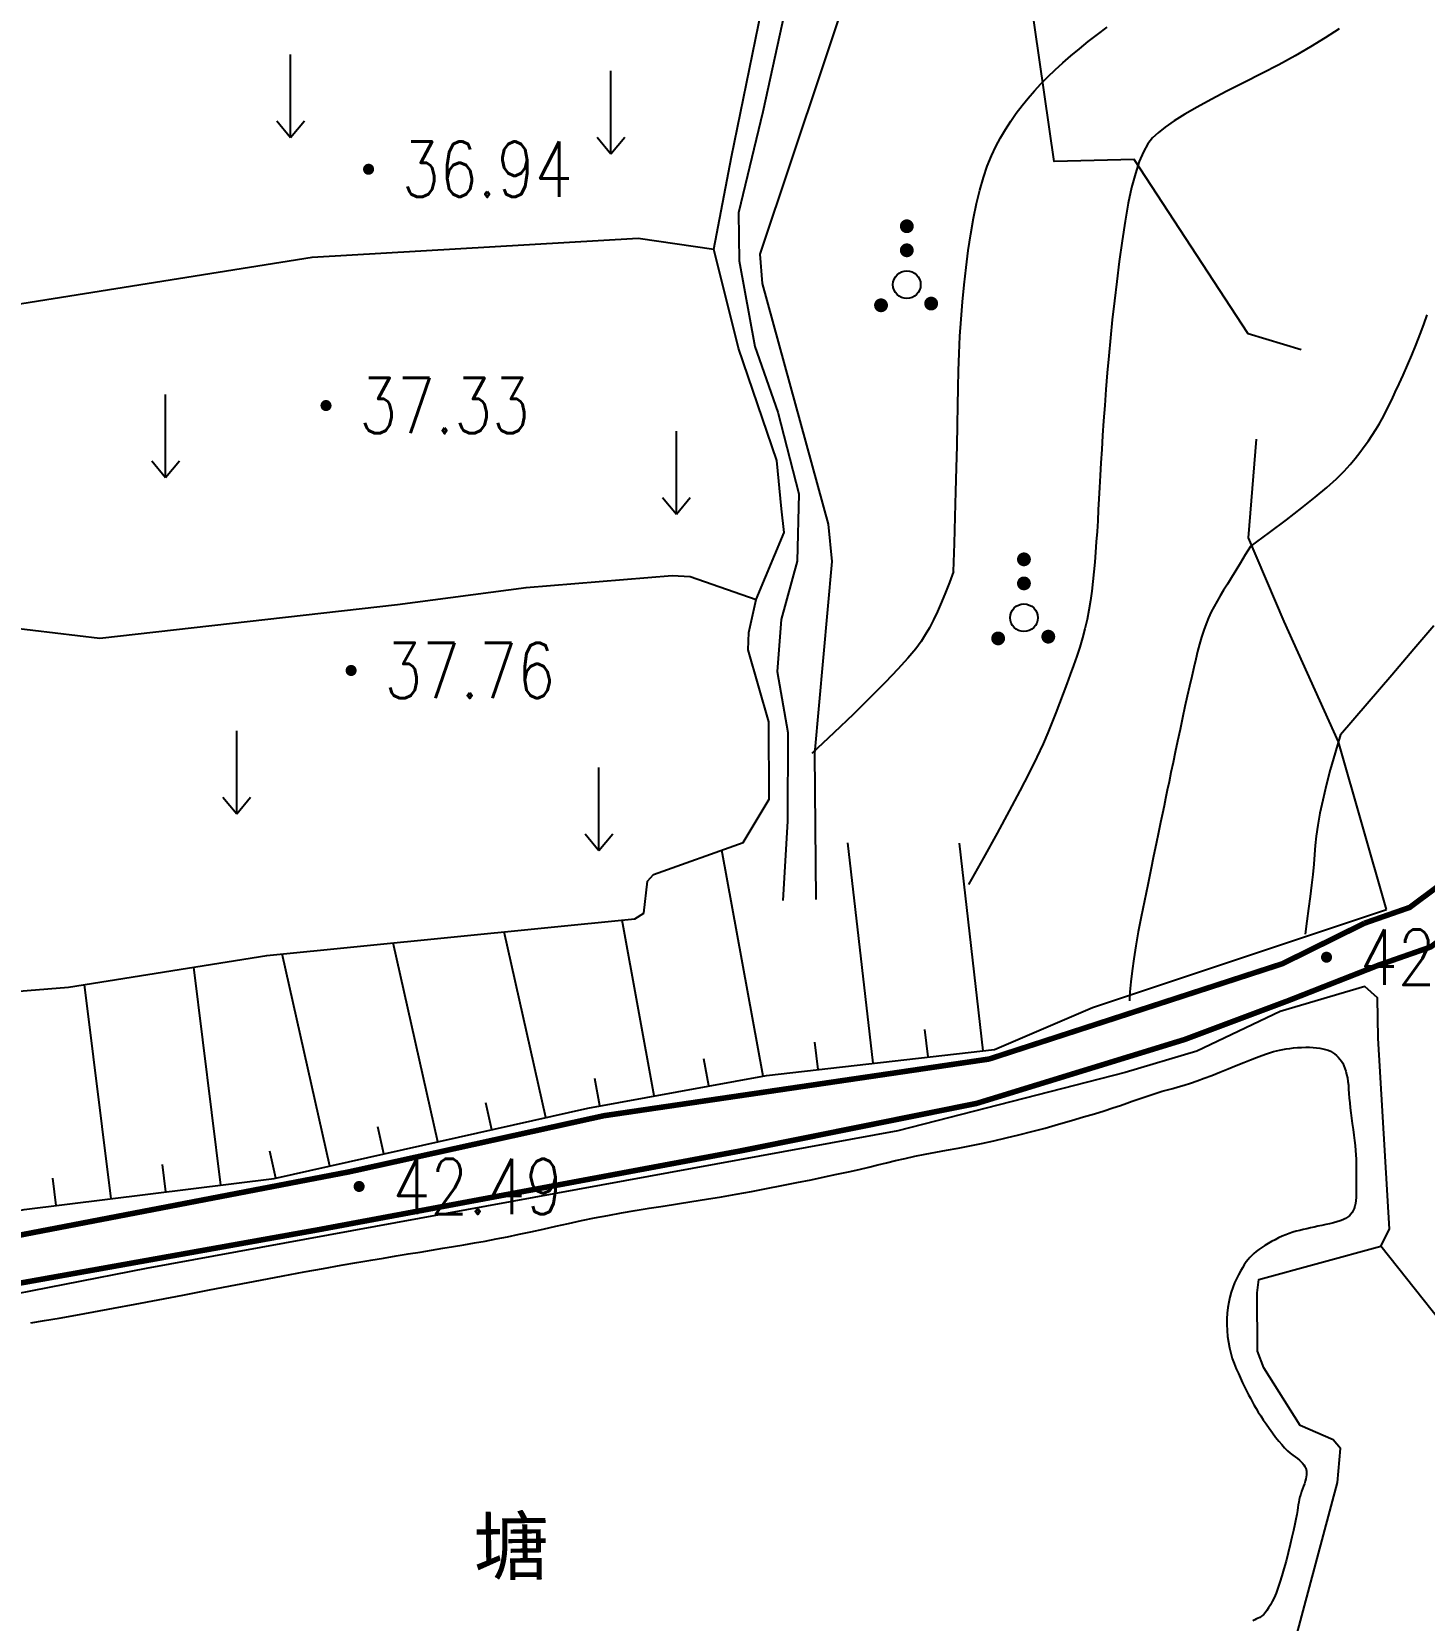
# Model space of a CAD drawing. Extents: x 39624947 to 39626627, y 3418539 to 3418836.
# Drawn here: x 39625638.2 to 39625688.5, y 3418723.9 to 3418781.3 of the extents above; entities that cross this region are included whole.
import ezdxf
from ezdxf.enums import TextEntityAlignment as Align

# ---------------------------------------------------------------- set-up
doc = ezdxf.new("R2010")
doc.units = 0
doc.layers.get('0').update_dxf_attribs({"linetype": 'CONTINUOUS'})
for name, color, linetype in [('DLSS', 4, 'CONTINUOUS'), ('GCD', 7, 'CONTINUOUS'), ('PUB_WALL', 9, 'CONTINUOUS')]:
    doc.layers.add(name, color=color, linetype=linetype)
doc.styles.add('HZ', font='rs.shx', dxfattribs={"width": 0.8, "bigfont": 'hztxt.shx'})
doc.styles.add('等线体', font='simhei.ttf')

# ---------------------------------------------------------------- blocks, each defined once
blk = doc.blocks.new('GC160')
at = {"const_width": 0.25}
for points in [[(1.584, 3.353, 1), (1.834, 3.353, 1)], [(1.584, 2.484, 1), (1.834, 2.484, 1)], [(0.652, 0.496, 1), (0.902, 0.496, 1)], [(2.464, 0.558, 1), (2.714, 0.558, 1)]]:
    blk.add_lwpolyline(points, format="xyb", close=True, dxfattribs=at)
blk.add_circle((1.709, 1.242), 0.5)
blk = doc.blocks.new('GC120')
for p, q in [((0, 0), (0, 3)), ((-0.5, 0.6), (0, 0)), ((0, 0), (0.5, 0.6))]:
    blk.add_line(p, q)
blk = doc.blocks.new('GC200')
at = {"linetype": 'Continuous', "const_width": 0.2, "flags": 128}
blk.add_lwpolyline([(-0.1, 0, 1), (0.1, 0, 1)], format="xyb", close=True, dxfattribs=at)
blk = doc.blocks.new('111133333777777')
at = {"layer": 'PUB_WALL', "color": 252, "ltscale": 0.01}
for p, q in [((39623444.869, 3418736.263, 51.487), (39623443.961, 3418744.23, 51.487)), ((39623448.844, 3418736.716, 51.487), (39623447.988, 3418744.223, 51.487)), ((39623440.896, 3418735.801, 51.487), (39623439.404, 3418743.964, 51.487)), ((39623436.962, 3418735.082, 51.487), (39623435.8, 3418741.432, 51.487)), ((39623433.039, 3418734.301, 51.487), (39623431.531, 3418741.008, 51.487)), ((39623425.234, 3418732.546, 51.487), (39623423.51, 3418740.212, 51.487)), ((39623429.137, 3418733.423, 51.487), (39623427.521, 3418740.61, 51.487)), ((39623421.299, 3418731.856, 51.487), (39623420.322, 3418739.738, 51.487)), ((39623417.329, 3418731.363, 51.487), (39623416.369, 3418739.108, 51.487)), ((39623446.856, 3418736.49, 51.487), (39623446.743, 3418737.483, 51.487)), ((39623442.882, 3418736.037, 51.487), (39623442.769, 3418737.03, 51.487)), ((39623438.929, 3418735.442, 51.487), (39623438.749, 3418736.425, 51.487)), ((39623434.994, 3418734.722, 51.487), (39623434.814, 3418735.706, 51.487)), ((39623431.088, 3418733.862, 51.487), (39623430.869, 3418734.838, 51.487)), ((39623427.185, 3418732.985, 51.487), (39623426.966, 3418733.96, 51.487)), ((39623423.283, 3418732.107, 51.487), (39623423.064, 3418733.083, 51.487)), ((39623415.345, 3418731.117, 51.487), (39623415.222, 3418732.11, 51.487)), ((39623419.314, 3418731.609, 51.487), (39623419.191, 3418732.602, 51.487))]:
    blk.add_line(p, q, dxfattribs=at)
for points, elevation in [([(39623461.761, 3418748.149), (39623462.727, 3418749.271), (39623463.613, 3418750.3), (39623464.417, 3418751.238), (39623465.141, 3418752.082)], 42), ([(39623408.304, 3418738.965), (39623411.295, 3418738.646), (39623415.793, 3418739.016), (39623422.955, 3418740.157), (39623436.26, 3418741.478), (39623436.587, 3418741.685), (39623436.719, 3418742.844), (39623436.939, 3418743.09), (39623440.175, 3418744.237), (39623441.114, 3418745.813), (39623441.103, 3418748.602), (39623440.351, 3418751.206), (39623440.378, 3418751.828), (39623440.648, 3418753.025), (39623441.652, 3418755.444), (39623441.563, 3418756.305), (39623441.393, 3418758.047), (39623440.001, 3418762.107), (39623439.109, 3418765.688), (39623439.754, 3418769.029), (39623441.161, 3418775.932)], 51.487), ([(39623441.671, 3418774.233), (39623440.886, 3418770.65), (39623440.01, 3418767.009), (39623440.031, 3418765.266), (39623440.601, 3418762.175), (39623441.423, 3418759.8), (39623442.185, 3418756.849), (39623442.123, 3418754.41), (39623441.549, 3418752.298), (39623441.408, 3418750.428), (39623441.787, 3418748.222), (39623441.776, 3418745.008), (39623441.61, 3418742.143)], 51.487), ([(39623447.778, 3418754.039), (39623447.81, 3418755.054), (39623447.838, 3418756.016), (39623447.864, 3418756.925), (39623447.886, 3418757.782), (39623447.905, 3418758.586), (39623447.921, 3418759.338), (39623447.933, 3418760.037), (39623447.942, 3418760.683), (39623447.955, 3418761.303), (39623447.977, 3418761.923), (39623448.009, 3418762.543), (39623448.05, 3418763.163), (39623448.101, 3418763.783), (39623448.161, 3418764.404), (39623448.231, 3418765.024), (39623448.311, 3418765.645), (39623448.4, 3418766.247), (39623448.5, 3418766.811), (39623448.609, 3418767.337), (39623448.729, 3418767.826), (39623448.859, 3418768.277), (39623448.998, 3418768.69), (39623449.148, 3418769.065), (39623449.308, 3418769.402), (39623449.478, 3418769.716), (39623449.658, 3418770.021), (39623449.847, 3418770.318), (39623450.046, 3418770.605), (39623450.254, 3418770.884), (39623450.472, 3418771.154), (39623450.699, 3418771.415), (39623450.937, 3418771.667), (39623451.186, 3418771.916), (39623451.449, 3418772.167), (39623451.727, 3418772.42), (39623452.019, 3418772.675), (39623452.326, 3418772.932), (39623452.647, 3418773.191), (39623452.982, 3418773.452), (39623453.331, 3418773.716)], 39), ([(39623461.714, 3418773.658), (39623461.212, 3418773.332), (39623460.682, 3418773.007), (39623460.124, 3418772.682), (39623459.537, 3418772.358), (39623458.923, 3418772.035), (39623458.28, 3418771.711), (39623457.654, 3418771.398), (39623457.088, 3418771.102), (39623456.583, 3418770.825), (39623456.138, 3418770.565), (39623455.754, 3418770.324), (39623455.431, 3418770.101), (39623455.168, 3418769.897), (39623454.966, 3418769.71), (39623454.798, 3418769.497), (39623454.639, 3418769.211), (39623454.489, 3418768.854), (39623454.348, 3418768.425), (39623454.215, 3418767.924), (39623454.09, 3418767.351), (39623453.975, 3418766.706), (39623453.868, 3418765.989), (39623453.769, 3418765.246), (39623453.677, 3418764.524), (39623453.593, 3418763.822), (39623453.516, 3418763.14), (39623453.447, 3418762.479), (39623453.385, 3418761.839), (39623453.33, 3418761.219), (39623453.283, 3418760.619), (39623453.241, 3418760.041), (39623453.201, 3418759.487), (39623453.165, 3418758.956), (39623453.132, 3418758.45), (39623453.102, 3418757.967), (39623453.075, 3418757.507), (39623453.051, 3418757.071), (39623453.03, 3418756.659), (39623453.01, 3418756.263), (39623452.988, 3418755.873), (39623452.964, 3418755.489), (39623452.938, 3418755.112), (39623452.91, 3418754.742), (39623452.881, 3418754.379), (39623452.849, 3418754.022), (39623452.816, 3418753.672), (39623452.777, 3418753.327), (39623452.729, 3418752.984), (39623452.67, 3418752.643), (39623452.602, 3418752.305), (39623452.523, 3418751.969), (39623452.435, 3418751.635), (39623452.337, 3418751.304), (39623452.23, 3418750.975), (39623452.115, 3418750.645), (39623451.996, 3418750.311), (39623451.872, 3418749.972), (39623451.744, 3418749.628), (39623451.612, 3418749.281), (39623451.476, 3418748.929), (39623451.335, 3418748.572), (39623451.19, 3418748.211), (39623451.016, 3418747.808), (39623450.79, 3418747.323), (39623450.51, 3418746.758), (39623450.177, 3418746.112), (39623449.792, 3418745.385), (39623449.353, 3418744.578), (39623448.862, 3418743.69), (39623448.317, 3418742.721)], 40), ([(39623458.508, 3418754.945), (39623459.193, 3418755.446), (39623459.812, 3418755.911), (39623460.363, 3418756.337), (39623460.847, 3418756.727), (39623461.265, 3418757.078), (39623461.615, 3418757.393), (39623461.899, 3418757.669), (39623462.115, 3418757.908), (39623462.293, 3418758.127), (39623462.462, 3418758.342), (39623462.62, 3418758.553), (39623462.769, 3418758.761), (39623462.908, 3418758.965), (39623463.037, 3418759.166), (39623463.156, 3418759.363), (39623463.265, 3418759.556), (39623463.374, 3418759.76), (39623463.489, 3418759.988), (39623463.613, 3418760.24), (39623463.743, 3418760.516), (39623463.881, 3418760.817), (39623464.027, 3418761.141), (39623464.18, 3418761.491), (39623464.341, 3418761.864), (39623464.499, 3418762.244), (39623464.644, 3418762.612), (39623464.775, 3418762.97), (39623464.893, 3418763.316)], 41), ([(39623460.343, 3418762.045), (39623458.431, 3418762.63), (39623454.303, 3418768.925), (39623451.414, 3418768.855), (39623450, 3418778.643), (39623445.317, 3418779.065)], 51.487), ([(39623408.128, 3418762.77), (39623424.598, 3418765.398), (39623436.38, 3418766.087), (39623439.109, 3418765.688)], 51.487), ([(39623463.423, 3418741.825), (39623461.696, 3418747.88), (39623459.722, 3418752.227), (39623458.443, 3418755.253), (39623458.724, 3418758.82)], 51.487), ([(39623404.994, 3418754.679), (39623408.577, 3418753.322), (39623412.872, 3418752.107), (39623416.926, 3418751.633), (39623427.682, 3418752.84), (39623432.329, 3418753.457), (39623437.605, 3418753.895), (39623438.262, 3418753.855), (39623440.648, 3418753.025)], 51.487), ([(39623449.253, 3418736.763), (39623452.804, 3418738.275), (39623463.423, 3418741.825)], 51.487), ([(39623460.132, 3418715.432), (39623461.653, 3418721.103), (39623461.757, 3418722.334), (39623461.497, 3418722.646), (39623460.307, 3418723.167), (39623458.987, 3418725.251), (39623458.762, 3418725.859), (39623458.755, 3418727.969), (39623458.81, 3418728.446), (39623463.216, 3418729.646), (39623463.536, 3418730.27), (39623463.119, 3418737.17), (39623463.103, 3418738.629), (39623462.637, 3418739.033), (39623459.586, 3418738.129), (39623456.568, 3418736.704), (39623453.984, 3418735.933), (39623445.77, 3418733.817), (39623418.601, 3418728.844), (39623403.833, 3418725.951), (39623398.801, 3418725.108), (39623395.602, 3418724.624), (39623395.275, 3418724.177), (39623396.591, 3418715.739)], 51.487), ([(39623393.773, 3418726.292), (39623398.882, 3418727.522), (39623404.879, 3418729.061), (39623414.187, 3418730.974), (39623423.229, 3418732.095), (39623434.555, 3418734.642), (39623441.023, 3418735.825), (39623449.253, 3418736.763)], 51.487), ([(39623497.77, 3418706.888), (39623495.878, 3418707.454), (39623490.824, 3418707.593), (39623490.555, 3418710.925), (39623487.766, 3418713.186), (39623485.44, 3418713.996), (39623480.683, 3418714.099), (39623477.927, 3418717.43), (39623474.369, 3418716.091), (39623473.37, 3418716.859), (39623463.216, 3418729.646)], 51.487)]:
    blk.add_lwpolyline(points, dxfattribs=dict(at, elevation=elevation))
for points in [[(39623442.818, 3418742.185), (39623442.762, 3418747.464), (39623443.388, 3418754.4), (39623443.259, 3418755.751), (39623440.871, 3418764.444), (39623440.794, 3418765.508), (39623445.317, 3418779.065), (39623445.444, 3418782.981), (39623444.951, 3418784.336), (39623444.898, 3418785.211), (39623448.435, 3418791.411), (39623451.755, 3418798.256), (39623452.266, 3418802.21), (39623452.309, 3418803.539), (39623450.374, 3418811.343)], [(39623458.508, 3418754.945), (39623458.321, 3418754.64), (39623458.143, 3418754.351), (39623457.976, 3418754.079), (39623457.82, 3418753.823), (39623457.674, 3418753.584), (39623457.539, 3418753.361), (39623457.414, 3418753.154), (39623457.3, 3418752.964), (39623457.193, 3418752.776), (39623457.092, 3418752.577), (39623456.996, 3418752.367), (39623456.906, 3418752.145), (39623456.821, 3418751.913), (39623456.741, 3418751.669), (39623456.667, 3418751.414), (39623456.598, 3418751.147), (39623456.53, 3418750.865), (39623456.459, 3418750.563), (39623456.385, 3418750.241), (39623456.307, 3418749.899), (39623456.226, 3418749.537), (39623456.142, 3418749.155), (39623456.055, 3418748.752), (39623455.964, 3418748.33), (39623455.875, 3418747.909), (39623455.79, 3418747.509), (39623455.71, 3418747.131), (39623455.635, 3418746.775), (39623455.565, 3418746.441), (39623455.5, 3418746.129), (39623455.44, 3418745.838), (39623455.385, 3418745.569), (39623455.328, 3418745.29), (39623455.262, 3418744.968), (39623455.187, 3418744.603), (39623455.103, 3418744.196), (39623455.01, 3418743.746), (39623454.907, 3418743.253), (39623454.796, 3418742.717), (39623454.676, 3418742.139), (39623454.558, 3418741.558), (39623454.454, 3418741.013), (39623454.365, 3418740.506), (39623454.291, 3418740.034), (39623454.23, 3418739.6), (39623454.184, 3418739.202), (39623454.152, 3418738.841), (39623454.135, 3418738.517)], [(39623447.778, 3418754.039), (39623447.636, 3418753.646), (39623447.492, 3418753.275), (39623447.348, 3418752.925), (39623447.201, 3418752.597), (39623447.054, 3418752.291), (39623446.905, 3418752.007), (39623446.755, 3418751.744), (39623446.604, 3418751.503), (39623446.409, 3418751.239), (39623446.129, 3418750.906), (39623445.764, 3418750.504), (39623445.314, 3418750.033), (39623444.779, 3418749.493), (39623444.158, 3418748.885), (39623443.453, 3418748.208), (39623442.662, 3418747.462)], [(39623461.761, 3418748.149), (39623461.567, 3418747.487), (39623461.395, 3418746.87), (39623461.246, 3418746.3), (39623461.121, 3418745.776), (39623461.019, 3418745.297), (39623460.939, 3418744.864), (39623460.883, 3418744.477), (39623460.85, 3418744.137), (39623460.825, 3418743.808), (39623460.795, 3418743.459), (39623460.758, 3418743.09), (39623460.715, 3418742.699), (39623460.666, 3418742.288), (39623460.611, 3418741.856), (39623460.55, 3418741.404), (39623460.482, 3418740.931)], [(39623414.425, 3418726.875), (39623414.927, 3418726.96), (39623415.46, 3418727.051), (39623416.053, 3418727.155), (39623416.707, 3418727.273), (39623417.421, 3418727.405), (39623418.195, 3418727.55), (39623419.031, 3418727.709), (39623419.926, 3418727.881), (39623420.882, 3418728.067), (39623421.836, 3418728.252), (39623422.726, 3418728.423), (39623423.551, 3418728.579), (39623424.312, 3418728.721), (39623425.009, 3418728.849), (39623425.641, 3418728.962), (39623426.209, 3418729.061), (39623426.713, 3418729.145), (39623427.178, 3418729.222), (39623427.631, 3418729.296), (39623428.071, 3418729.369), (39623428.499, 3418729.439), (39623428.914, 3418729.508), (39623429.317, 3418729.574), (39623429.707, 3418729.639), (39623430.085, 3418729.702), (39623430.462, 3418729.766), (39623430.849, 3418729.836), (39623431.248, 3418729.912), (39623431.657, 3418729.993), (39623432.076, 3418730.079), (39623432.506, 3418730.171), (39623432.947, 3418730.269), (39623433.399, 3418730.371), (39623433.859, 3418730.475), (39623434.327, 3418730.576), (39623434.802, 3418730.672), (39623435.284, 3418730.765), (39623435.773, 3418730.854), (39623436.27, 3418730.939), (39623436.774, 3418731.021), (39623437.285, 3418731.099), (39623437.803, 3418731.177), (39623438.325, 3418731.26), (39623438.854, 3418731.346), (39623439.388, 3418731.437), (39623439.927, 3418731.532), (39623440.471, 3418731.631), (39623441.021, 3418731.734), (39623441.577, 3418731.842), (39623442.119, 3418731.949), (39623442.631, 3418732.053), (39623443.111, 3418732.153), (39623443.559, 3418732.248), (39623443.976, 3418732.34), (39623444.362, 3418732.428), (39623444.717, 3418732.511), (39623445.04, 3418732.591), (39623445.355, 3418732.669), (39623445.683, 3418732.746), (39623446.025, 3418732.822), (39623446.38, 3418732.899), (39623446.75, 3418732.974), (39623447.133, 3418733.049), (39623447.529, 3418733.124), (39623447.94, 3418733.198), (39623448.361, 3418733.277), (39623448.793, 3418733.363), (39623449.233, 3418733.458), (39623449.682, 3418733.562), (39623450.141, 3418733.673), (39623450.609, 3418733.793), (39623451.087, 3418733.922), (39623451.573, 3418734.058), (39623452.044, 3418734.195), (39623452.476, 3418734.321), (39623452.868, 3418734.439), (39623453.221, 3418734.547), (39623453.534, 3418734.646), (39623453.808, 3418734.736), (39623454.042, 3418734.816), (39623454.236, 3418734.887), (39623454.412, 3418734.952), (39623454.59, 3418735.015), (39623454.77, 3418735.077), (39623454.951, 3418735.136), (39623455.135, 3418735.193), (39623455.321, 3418735.249), (39623455.509, 3418735.302), (39623455.698, 3418735.354), (39623455.896, 3418735.409), (39623456.109, 3418735.474), (39623456.337, 3418735.548), (39623456.58, 3418735.631), (39623456.838, 3418735.724), (39623457.111, 3418735.826), (39623457.398, 3418735.938), (39623457.7, 3418736.059), (39623457.997, 3418736.179), (39623458.268, 3418736.287), (39623458.513, 3418736.383), (39623458.732, 3418736.467), (39623458.924, 3418736.539), (39623459.091, 3418736.6), (39623459.231, 3418736.648), (39623459.346, 3418736.684), (39623459.45, 3418736.713), (39623459.561, 3418736.739), (39623459.678, 3418736.762), (39623459.801, 3418736.783), (39623459.931, 3418736.8), (39623460.067, 3418736.815), (39623460.209, 3418736.827), (39623460.357, 3418736.836), (39623460.504, 3418736.841), (39623460.643, 3418736.841), (39623460.775, 3418736.836), (39623460.898, 3418736.825), (39623461.014, 3418736.81), (39623461.121, 3418736.789), (39623461.221, 3418736.763), (39623461.312, 3418736.731), (39623461.397, 3418736.694), (39623461.477, 3418736.651), (39623461.551, 3418736.602), (39623461.62, 3418736.546), (39623461.684, 3418736.484), (39623461.742, 3418736.416), (39623461.795, 3418736.342), (39623461.842, 3418736.261), (39623461.884, 3418736.173), (39623461.922, 3418736.076), (39623461.956, 3418735.972), (39623461.985, 3418735.858), (39623462.01, 3418735.737), (39623462.03, 3418735.606), (39623462.046, 3418735.468), (39623462.057, 3418735.321), (39623462.067, 3418735.166), (39623462.081, 3418735.003), (39623462.096, 3418734.834), (39623462.115, 3418734.656), (39623462.136, 3418734.472), (39623462.16, 3418734.28), (39623462.187, 3418734.08), (39623462.216, 3418733.873), (39623462.245, 3418733.668), (39623462.269, 3418733.473), (39623462.29, 3418733.289), (39623462.306, 3418733.115), (39623462.319, 3418732.952), (39623462.327, 3418732.799), (39623462.331, 3418732.657), (39623462.331, 3418732.525), (39623462.329, 3418732.398), (39623462.328, 3418732.272), (39623462.327, 3418732.147), (39623462.327, 3418732.022), (39623462.327, 3418731.897), (39623462.327, 3418731.773), (39623462.328, 3418731.649), (39623462.329, 3418731.526), (39623462.328, 3418731.407), (39623462.32, 3418731.297), (39623462.306, 3418731.194), (39623462.285, 3418731.1), (39623462.258, 3418731.014), (39623462.226, 3418730.937), (39623462.186, 3418730.868), (39623462.141, 3418730.807), (39623462.086, 3418730.751), (39623462.02, 3418730.7), (39623461.942, 3418730.651), (39623461.851, 3418730.606), (39623461.749, 3418730.564), (39623461.635, 3418730.526), (39623461.509, 3418730.491), (39623461.371, 3418730.46), (39623461.228, 3418730.43), (39623461.088, 3418730.4), (39623460.949, 3418730.37), (39623460.813, 3418730.34), (39623460.679, 3418730.311), (39623460.547, 3418730.281), (39623460.418, 3418730.251), (39623460.29, 3418730.221), (39623460.164, 3418730.189), (39623460.037, 3418730.152), (39623459.91, 3418730.109), (39623459.782, 3418730.061), (39623459.654, 3418730.007), (39623459.526, 3418729.948), (39623459.397, 3418729.885), (39623459.268, 3418729.815), (39623459.143, 3418729.743), (39623459.025, 3418729.672), (39623458.916, 3418729.6), (39623458.814, 3418729.528), (39623458.72, 3418729.457), (39623458.635, 3418729.386), (39623458.557, 3418729.314), (39623458.487, 3418729.243), (39623458.421, 3418729.167), (39623458.353, 3418729.079), (39623458.286, 3418728.98), (39623458.217, 3418728.871), (39623458.148, 3418728.75), (39623458.078, 3418728.619), (39623458.007, 3418728.476), (39623457.935, 3418728.322), (39623457.868, 3418728.16), (39623457.81, 3418727.989), (39623457.761, 3418727.812), (39623457.722, 3418727.627), (39623457.692, 3418727.435), (39623457.671, 3418727.235), (39623457.66, 3418727.028), (39623457.658, 3418726.814), (39623457.666, 3418726.599), (39623457.683, 3418726.388), (39623457.71, 3418726.181), (39623457.747, 3418725.98), (39623457.794, 3418725.783), (39623457.85, 3418725.591), (39623457.916, 3418725.404), (39623457.992, 3418725.221), (39623458.072, 3418725.045), (39623458.15, 3418724.876), (39623458.225, 3418724.716), (39623458.298, 3418724.563), (39623458.369, 3418724.418), (39623458.438, 3418724.281), (39623458.505, 3418724.152), (39623458.569, 3418724.031), (39623458.636, 3418723.911), (39623458.709, 3418723.785), (39623458.79, 3418723.653), (39623458.878, 3418723.515), (39623458.973, 3418723.372), (39623459.075, 3418723.223), (39623459.183, 3418723.068), (39623459.299, 3418722.908), (39623459.417, 3418722.751), (39623459.53, 3418722.608), (39623459.639, 3418722.478), (39623459.744, 3418722.361), (39623459.845, 3418722.258), (39623459.941, 3418722.169), (39623460.034, 3418722.092), (39623460.123, 3418722.03), (39623460.204, 3418721.974), (39623460.277, 3418721.917), (39623460.341, 3418721.861), (39623460.395, 3418721.805), (39623460.44, 3418721.748), (39623460.477, 3418721.691), (39623460.504, 3418721.635), (39623460.522, 3418721.578), (39623460.532, 3418721.518), (39623460.536, 3418721.455), (39623460.533, 3418721.386), (39623460.524, 3418721.313), (39623460.508, 3418721.235), (39623460.486, 3418721.153), (39623460.458, 3418721.065), (39623460.423, 3418720.974), (39623460.387, 3418720.879), (39623460.354, 3418720.784), (39623460.324, 3418720.689), (39623460.297, 3418720.593), (39623460.273, 3418720.496), (39623460.253, 3418720.399), (39623460.236, 3418720.301), (39623460.222, 3418720.203), (39623460.205, 3418720.091), (39623460.181, 3418719.953), (39623460.149, 3418719.788), (39623460.108, 3418719.596), (39623460.06, 3418719.378), (39623460.004, 3418719.134), (39623459.94, 3418718.862), (39623459.868, 3418718.565), (39623459.793, 3418718.265), (39623459.719, 3418717.988), (39623459.646, 3418717.734), (39623459.574, 3418717.503), (39623459.503, 3418717.294), (39623459.433, 3418717.108), (39623459.365, 3418716.945), (39623459.297, 3418716.804), (39623459.231, 3418716.681), (39623459.165, 3418716.573), (39623459.101, 3418716.477), (39623459.037, 3418716.396), (39623458.974, 3418716.328), (39623458.912, 3418716.274), (39623458.851, 3418716.234), (39623458.79, 3418716.207), (39623458.728, 3418716.182), (39623458.662, 3418716.148), (39623458.591, 3418716.104)]]:
    blk.add_lwpolyline(points, dxfattribs=at)
for name, p in [('GC120', (39623423.818, 3418769.731, 51.487)), ('GC120', (39623435.392, 3418769.134, 51.487)), ('GC160', (39623444.38, 3418763.165, 51.487)), ('GC120', (39623419.299, 3418757.435, 51.487)), ('GC120', (39623437.761, 3418756.112, 51.487)), ('GC160', (39623448.613, 3418751.124, 51.487)), ('GC120', (39623421.875, 3418745.277, 51.487)), ('GC120', (39623434.961, 3418743.952, 51.487))]:
    blk.add_blockref(name, p, dxfattribs=at)
ref = blk.add_blockref('GC200', (39623426.637, 3418768.578, 36.94), dxfattribs=at)
ref.add_attrib('height', '36.94', dxfattribs={"layer": 'GCD', "linetype": 'Continuous', "height": 2, "style": 'HZ', "width": 0.8}).set_placement((39623427.837, 3418768.578, 36.94), align=Align.MIDDLE_LEFT)
ref = blk.add_blockref('GC200', (39623425.098, 3418760.037, 37.33), dxfattribs=at)
ref.add_attrib('height', '37.33', dxfattribs={"layer": 'GCD', "linetype": 'Continuous', "height": 2, "style": 'HZ', "width": 0.8}).set_placement((39623426.298, 3418760.037, 37.33), align=Align.MIDDLE_LEFT)
ref = blk.add_blockref('GC200', (39623426.006, 3418750.46, 37.76), dxfattribs=at)
ref.add_attrib('height', '37.76', dxfattribs={"layer": 'GCD', "linetype": 'Continuous', "height": 2, "style": 'HZ', "width": 0.8}).set_placement((39623427.206, 3418750.46, 37.76), align=Align.MIDDLE_LEFT)
ref = blk.add_blockref('GC200', (39623461.258, 3418740.096, 42.64), dxfattribs=at)
ref.add_attrib('height', '42.64', dxfattribs={"layer": 'GCD', "linetype": 'Continuous', "height": 2, "style": 'HZ', "width": 0.8}).set_placement((39623462.458, 3418740.096, 42.64), align=Align.MIDDLE_LEFT)
ref = blk.add_blockref('GC200', (39623426.295, 3418731.809, 42.49), dxfattribs=at)
ref.add_attrib('height', '42.49', dxfattribs={"layer": 'GCD', "linetype": 'Continuous', "height": 2, "style": 'HZ', "width": 0.8}).set_placement((39623427.495, 3418731.809, 42.49), align=Align.MIDDLE_LEFT)
at = {"layer": 'PUB_WALL', "color": 252, "ltscale": 0.01, "style": '等线体'}
blk.add_text('塘', height=2, rotation=0.69701, dxfattribs=at).set_placement((39623431.803, 3418718.852, 51.487), align=Align.MIDDLE)

msp = doc.modelspace()

# ---------------------------------------------------------------- linework, layer by layer
at = {"layer": 'DLSS', "linetype": 'Continuous', "const_width": 0.2, "elevation": 51.487, "flags": 128}
for points in [[(39625721.468, 3418776.839), (39625717.192, 3418772.586), (39625707.865, 3418764.367), (39625698.687, 3418755.976), (39625696.999, 3418754.419), (39625688.721, 3418748.243), (39625686.857, 3418747.592), (39625683.562, 3418746.297), (39625679.821, 3418744.895), (39625672.308, 3418742.587), (39625663.758, 3418740.867), (39625648.527, 3418738.022), (39625618.252, 3418732.603), (39625618.115, 3418732.302)], [(39625706.508, 3418765.295), (39625697.605, 3418757.155), (39625695.975, 3418755.652), (39625687.962, 3418749.672), (39625686.33, 3418749.103)], [(39625549.223, 3418726.368), (39625553.976, 3418726.528), (39625558.922, 3418727.121), (39625571.224, 3418729.476), (39625576.678, 3418730.649), (39625582.081, 3418731.75), (39625588.867, 3418732.603), (39625598.299, 3418733.496), (39625617.203, 3418733.726), (39625626.282, 3418735.625), (39625649.63, 3418740.113), (39625658.837, 3418742.142), (39625672.76, 3418744.191), (39625683.359, 3418747.636), (39625686.33, 3418749.103)]]:
    msp.add_lwpolyline(points, dxfattribs=at)

# ---------------------------------------------------------------- block references
at = {"linetype": 'Continuous'}
msp.add_blockref('111133333777777', (2223.698, 7.776), dxfattribs=at)

doc.saveas('drawing.dxf')
